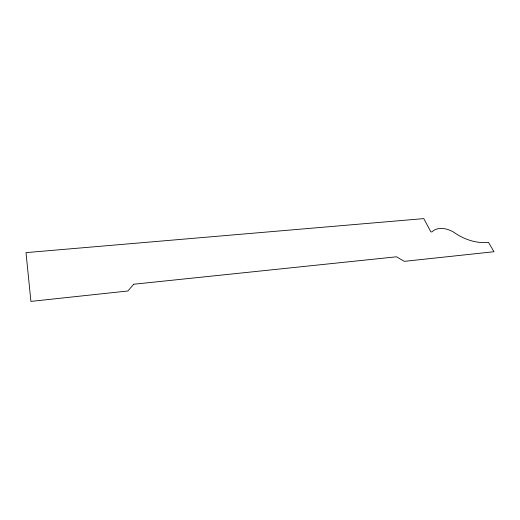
<?xml version="1.0" encoding="UTF-8"?>
<svg xmlns="http://www.w3.org/2000/svg" width="520" height="520" viewBox="0 0 520 520"><rect width="100%" height="100%" fill="white"/><g stroke="black" fill="none" stroke-linecap="round" stroke-linejoin="round"><path stroke-width="0.78" d="M133.738 284.232L127.849 290.999L30.921 301.392L26 252.623L423.787 218.608L430.924 231.94L432.126 231.829A17.771 11.765 27.7 0 1 455.709 233.545A36.108 22.763 27.5 0 0 488.416 242.268L494 251.726L404.326 261.346L396.468 256.802L133.738 284.232"/></g></svg>
